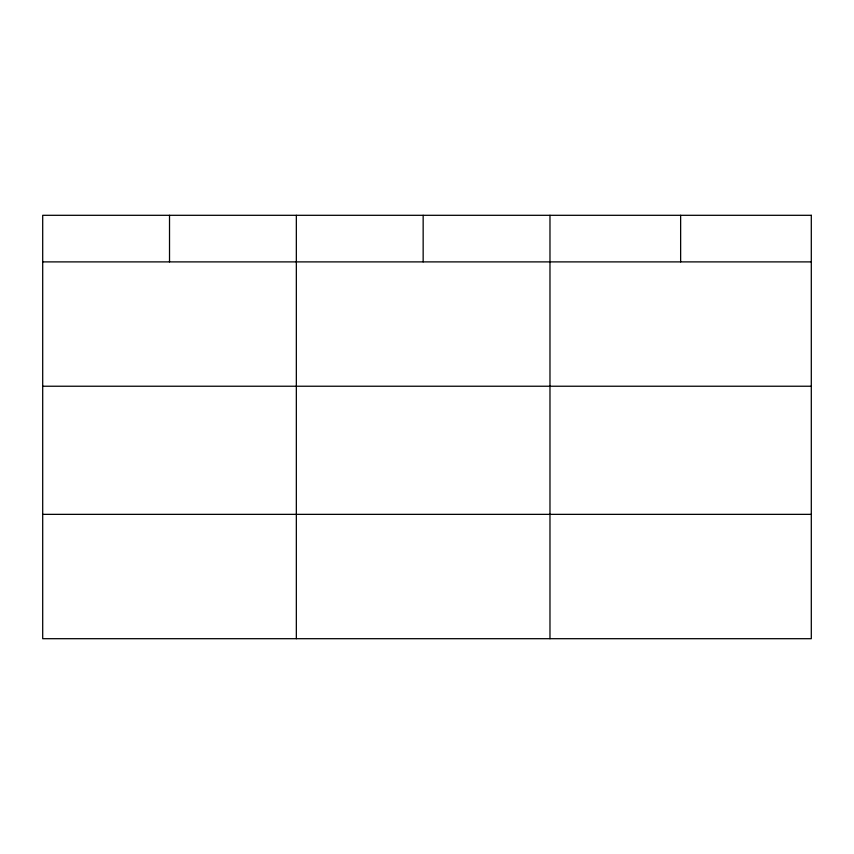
<?xml version="1.0" encoding="UTF-8"?>
<svg xmlns="http://www.w3.org/2000/svg" width="854" height="854" viewBox="0 0 854 854"><rect width="100%" height="100%" fill="white"/><g stroke="black" fill="none" stroke-linecap="round" stroke-linejoin="round"><path stroke-width="1.28" d="M42.7 261.89L811.3 261.89M42.7 386.232L811.3 386.232M42.7 514.354L811.3 514.354M680.638 215.304L680.638 261.89M549.976 215.304L549.976 638.696M423.157 215.304L423.157 261.89M296.338 215.304L296.338 638.696M169.519 215.304L169.519 261.89M811.3 215.304L42.7 215.304L42.7 638.696L811.3 638.696L811.3 215.304"/></g></svg>
